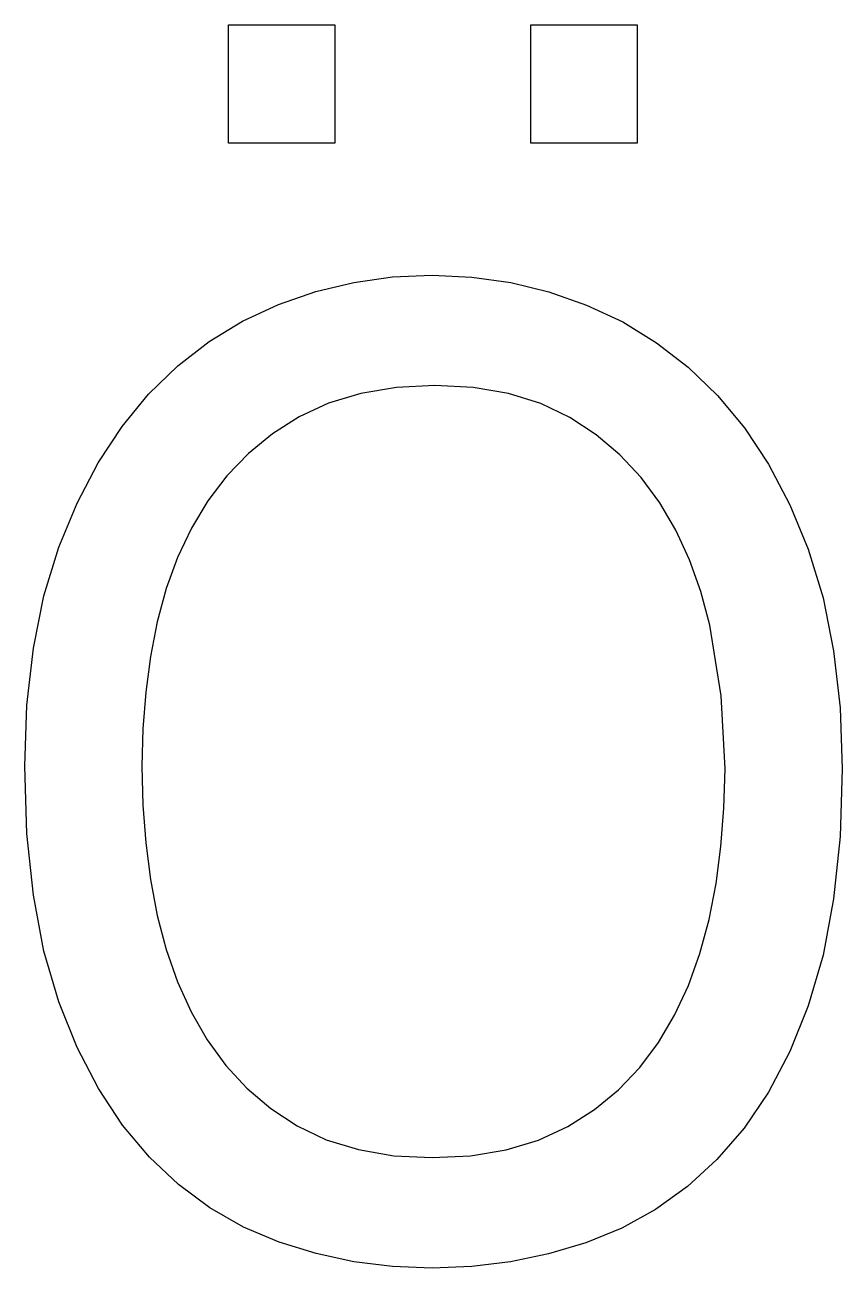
# Model space of a CAD drawing. Extents: x 0.7 to 9.2, y -0.1 to 12.9.
import ezdxf

# ---------------------------------------------------------------- set-up
doc = ezdxf.new("R2010")
doc.units = 0
doc.layers.get('0').update_dxf_attribs({"linetype": 'CONTINUOUS'})

msp = doc.modelspace()

# ---------------------------------------------------------------- linework, layer by layer
at = {"color": 0}
for p, q in [((2.847, 11.639), (2.847, 12.875)), ((2.847, 12.875), (3.958, 12.875)), ((3.958, 12.875), (3.958, 11.639)), ((6, 11.639), (6, 12.875)), ((6, 12.875), (7.111, 12.875)), ((7.111, 12.875), (7.111, 11.639)), ((3.958, 11.639), (2.847, 11.639)), ((7.111, 11.639), (6, 11.639)), ((4.559, 10.245), (4.972, 10.264)), ((4.972, 10.264), (5.385, 10.244)), ((3.757, 10.092), (4.155, 10.188)), ((4.155, 10.188), (4.559, 10.245)), ((5.385, 10.244), (5.792, 10.186)), ((5.792, 10.186), (6.191, 10.088)), ((3.368, 9.958), (3.757, 10.092)), ((6.191, 10.088), (6.583, 9.951)), ((2.994, 9.785), (3.368, 9.958)), ((6.583, 9.951), (6.96, 9.775)), ((2.644, 9.571), (2.994, 9.785)), ((6.96, 9.775), (7.314, 9.559)), ((2.317, 9.316), (2.644, 9.571)), ((7.314, 9.559), (7.645, 9.303)), ((2.014, 9.021), (2.317, 9.316)), ((7.645, 9.303), (7.951, 9.007)), ((4.599, 9.091), (4.229, 9.03)), ((5, 9.111), (4.599, 9.091)), ((5.401, 9.09), (5, 9.111)), ((5.769, 9.028), (5.401, 9.09)), ((1.737, 8.684), (2.014, 9.021)), ((4.229, 9.03), (3.891, 8.928)), ((6.105, 8.924), (5.769, 9.028)), ((7.951, 9.007), (8.232, 8.67)), ((3.891, 8.928), (3.583, 8.785)), ((6.41, 8.778), (6.105, 8.924)), ((3.583, 8.785), (3.305, 8.608)), ((6.684, 8.597), (6.41, 8.778)), ((1.488, 8.306), (1.737, 8.684)), ((3.305, 8.608), (3.054, 8.403)), ((6.932, 8.389), (6.684, 8.597)), ((8.232, 8.67), (8.483, 8.29)), ((1.268, 7.885), (1.488, 8.306)), ((3.054, 8.403), (2.829, 8.17)), ((7.153, 8.153), (6.932, 8.389)), ((8.483, 8.29), (8.704, 7.868)), ((2.829, 8.17), (2.632, 7.91)), ((7.347, 7.889), (7.153, 8.153)), ((1.076, 7.424), (1.268, 7.885)), ((2.632, 7.91), (2.461, 7.625)), ((7.515, 7.601), (7.347, 7.889)), ((8.704, 7.868), (8.896, 7.403)), ((2.461, 7.625), (2.316, 7.319)), ((7.658, 7.292), (7.515, 7.601)), ((0.921, 6.919), (1.076, 7.424)), ((8.896, 7.403), (9.051, 6.895)), ((2.316, 7.319), (2.197, 6.993)), ((7.776, 6.962), (7.658, 7.292)), ((0.811, 6.37), (0.921, 6.919)), ((2.197, 6.993), (2.104, 6.646)), ((7.868, 6.611), (7.776, 6.962)), ((9.051, 6.895), (9.161, 6.344)), ((2.104, 6.646), (2.034, 6.283)), ((7.988, 5.875), (7.868, 6.611)), ((0.744, 5.777), (0.811, 6.37)), ((2.034, 6.283), (1.984, 5.912)), ((9.161, 6.344), (9.228, 5.749)), ((1.984, 5.912), (1.954, 5.53)), ((8.028, 5.111), (7.988, 5.875)), ((0.722, 5.139), (0.744, 5.777)), ((9.228, 5.749), (9.25, 5.111)), ((1.954, 5.53), (1.944, 5.139)), ((0.744, 4.438), (0.722, 5.139)), ((1.944, 5.139), (1.954, 4.734)), ((8.017, 4.701), (8.028, 5.111)), ((9.25, 5.111), (9.228, 4.405)), ((1.954, 4.734), (1.984, 4.34)), ((7.986, 4.302), (8.017, 4.701)), ((0.811, 3.795), (0.744, 4.438)), ((1.984, 4.34), (2.034, 3.957)), ((7.934, 3.916), (7.986, 4.302)), ((9.228, 4.405), (9.161, 3.757)), ((2.034, 3.957), (2.104, 3.583)), ((7.861, 3.542), (7.934, 3.916)), ((0.921, 3.209), (0.811, 3.795)), ((9.161, 3.757), (9.051, 3.168)), ((2.104, 3.583), (2.197, 3.226)), ((7.766, 3.185), (7.861, 3.542)), ((1.076, 2.681), (0.921, 3.209)), ((2.197, 3.226), (2.314, 2.891)), ((7.646, 2.852), (7.766, 3.185)), ((9.051, 3.168), (8.896, 2.639)), ((2.314, 2.891), (2.457, 2.577)), ((7.502, 2.543), (7.646, 2.852)), ((1.268, 2.204), (1.076, 2.681)), ((8.896, 2.639), (8.704, 2.164)), ((2.457, 2.577), (2.625, 2.285)), ((7.333, 2.257), (7.502, 2.543)), ((2.625, 2.285), (2.819, 2.018)), ((7.139, 1.997), (7.333, 2.257)), ((1.49, 1.776), (1.268, 2.204)), ((8.704, 2.164), (8.481, 1.738)), ((2.819, 2.018), (3.04, 1.78)), ((6.917, 1.764), (7.139, 1.997)), ((1.74, 1.395), (1.49, 1.776)), ((3.04, 1.78), (3.288, 1.57)), ((6.667, 1.559), (6.917, 1.764)), ((8.481, 1.738), (8.228, 1.362)), ((3.288, 1.57), (3.562, 1.389)), ((6.389, 1.382), (6.667, 1.559)), ((2.021, 1.062), (1.74, 1.395)), ((3.562, 1.389), (3.867, 1.243)), ((6.082, 1.239), (6.389, 1.382)), ((8.228, 1.362), (7.944, 1.035)), ((3.867, 1.243), (4.203, 1.139)), ((5.743, 1.137), (6.082, 1.239)), ((2.327, 0.775), (2.021, 1.062)), ((4.203, 1.139), (4.572, 1.076)), ((4.572, 1.076), (4.972, 1.056)), ((4.972, 1.056), (5.373, 1.076)), ((5.373, 1.076), (5.743, 1.137)), ((7.944, 1.035), (7.635, 0.754)), ((2.654, 0.531), (2.327, 0.775)), ((7.635, 0.754), (7.304, 0.516)), ((3.004, 0.331), (2.654, 0.531)), ((7.304, 0.516), (6.951, 0.32)), ((3.375, 0.174), (3.004, 0.331)), ((6.951, 0.32), (6.576, 0.167)), ((3.761, 0.055), (3.375, 0.174)), ((6.576, 0.167), (6.187, 0.051)), ((4.156, -0.03), (3.761, 0.055)), ((6.187, 0.051), (5.79, -0.031)), ((4.56, -0.08), (4.156, -0.03)), ((4.972, -0.097), (4.56, -0.08)), ((5.385, -0.081), (4.972, -0.097)), ((5.79, -0.031), (5.385, -0.081))]:
    msp.add_line(p, q, dxfattribs=at)

doc.saveas('drawing.dxf')
